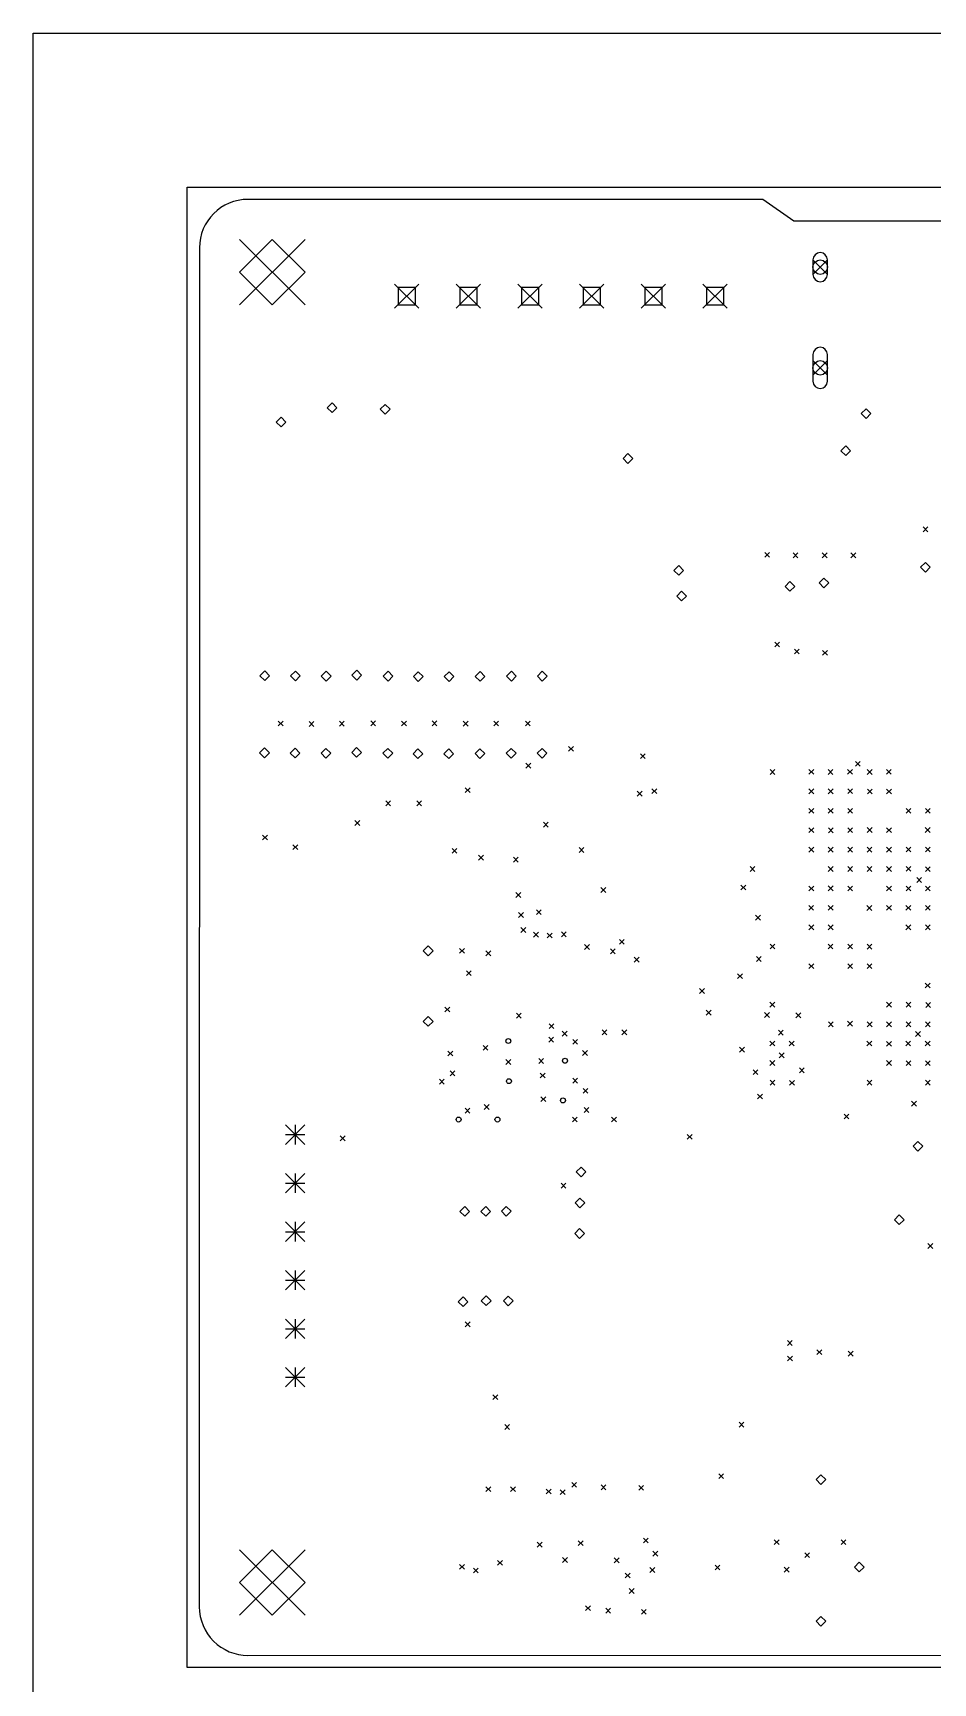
# Model space of a CAD drawing. Extents: x 65 to 140, y -133 to -30.
# Drawn here: x 66.6 to 103.7, y -98 to -30 of the extents above; entities that cross this region are included whole.
import ezdxf

# ---------------------------------------------------------------- set-up
doc = ezdxf.new("R2010")
doc.units = 0
doc.layers.add('BLACK', color=7, linetype='CONTINUOUS')

msp = doc.modelspace()

# ---------------------------------------------------------------- linework, layer by layer
at = {"layer": 'BLACK', "linetype": 'CONTINUOUS'}
for p, q in [((66.580014, -103.743982), (66.580014, -30.032414)), ((66.580014, -30.032414), (140.281586, -30.032414)), ((72.930014, -36.382414), (133.931586, -36.382414)), ((72.930014, -97.393982), (72.930014, -36.382414)), ((96.6358, -36.8882), (75.4358, -36.8882)), ((97.915797, -37.787196), (96.6358, -36.8882)), ((108.710797, -37.787196), (97.915797, -37.787196)), ((75.0858, -38.5382), (77.7858, -41.2382)), ((77.7858, -38.5382), (75.0858, -41.2382)), ((76.4358, -38.5382), (75.0858, -39.8882)), ((77.7858, -39.8882), (76.4358, -38.5382)), ((73.4358, -38.8882), (73.430014, -94.893982)), ((98.7033, -39.3822), (99.3033, -39.9822)), ((99.3033, -39.3822), (98.7033, -39.9822)), ((98.7033, -39.3822), (98.7033, -39.9822)), ((99.3033, -39.9822), (99.3033, -39.3822)), ((75.0858, -39.8882), (76.4358, -41.2382)), ((76.4358, -41.2382), (77.7858, -39.8882)), ((81.4758, -40.3782), (82.4758, -41.3782)), ((82.4758, -40.3782), (81.4758, -41.3782)), ((82.329357, -40.524643), (81.622243, -40.524643)), ((81.622243, -40.524643), (81.622243, -41.231757)), ((82.329357, -41.231757), (82.329357, -40.524643)), ((84.0158, -40.3782), (85.0158, -41.3782)), ((85.0158, -40.3782), (84.0158, -41.3782)), ((84.869357, -40.524643), (84.162243, -40.524643)), ((84.162243, -40.524643), (84.162243, -41.231757)), ((84.869357, -41.231757), (84.869357, -40.524643)), ((86.5558, -40.3782), (87.5558, -41.3782)), ((87.5558, -40.3782), (86.5558, -41.3782)), ((87.409357, -40.524643), (86.702243, -40.524643)), ((86.702243, -40.524643), (86.702243, -41.231757)), ((87.409357, -41.231757), (87.409357, -40.524643)), ((89.0958, -40.3782), (90.0958, -41.3782)), ((90.0958, -40.3782), (89.0958, -41.3782)), ((89.949357, -40.524643), (89.242243, -40.524643)), ((89.242243, -40.524643), (89.242243, -41.231757)), ((89.949357, -41.231757), (89.949357, -40.524643)), ((91.6358, -40.3782), (92.6358, -41.3782)), ((92.6358, -40.3782), (91.6358, -41.3782)), ((92.489357, -40.524643), (91.782243, -40.524643)), ((91.782243, -40.524643), (91.782243, -41.231757)), ((92.489357, -41.231757), (92.489357, -40.524643)), ((94.1758, -40.3782), (95.1758, -41.3782)), ((95.1758, -40.3782), (94.1758, -41.3782)), ((95.029357, -40.524643), (94.322243, -40.524643)), ((94.322243, -40.524643), (94.322243, -41.231757)), ((95.029357, -41.231757), (95.029357, -40.524643)), ((81.622243, -41.231757), (82.329357, -41.231757)), ((84.162243, -41.231757), (84.869357, -41.231757)), ((86.702243, -41.231757), (87.409357, -41.231757)), ((89.242243, -41.231757), (89.949357, -41.231757)), ((91.782243, -41.231757), (92.489357, -41.231757)), ((94.322243, -41.231757), (95.029357, -41.231757)), ((98.7033, -43.2822), (98.7033, -44.3822)), ((99.3033, -44.3822), (99.3033, -43.2822)), ((98.7033, -43.5322), (99.3033, -44.1322)), ((99.3033, -43.5322), (98.7033, -44.1322)), ((78.8958, -45.2782), (78.6958, -45.4782)), ((78.6958, -45.4782), (78.8958, -45.6782)), ((79.0958, -45.4782), (78.8958, -45.2782)), ((78.8958, -45.6782), (79.0958, -45.4782)), ((81.0858, -45.3382), (80.8858, -45.5382)), ((80.8858, -45.5382), (81.0858, -45.7382)), ((81.2858, -45.5382), (81.0858, -45.3382)), ((81.0858, -45.7382), (81.2858, -45.5382)), ((100.896, -45.5182), (100.696, -45.7182)), ((101.096, -45.7182), (100.896, -45.5182)), ((76.7958, -45.8682), (76.5958, -46.0682)), ((76.5958, -46.0682), (76.7958, -46.2682)), ((76.9958, -46.0682), (76.7958, -45.8682)), ((76.7958, -46.2682), (76.9958, -46.0682)), ((100.696, -45.7182), (100.896, -45.9182)), ((100.896, -45.9182), (101.096, -45.7182)), ((91.0858, -47.3682), (90.8858, -47.5682)), ((90.8858, -47.5682), (91.0858, -47.7682)), ((91.2858, -47.5682), (91.0858, -47.3682)), ((91.0858, -47.7682), (91.2858, -47.5682)), ((100.056, -47.0482), (99.856, -47.2482)), ((99.856, -47.2482), (100.056, -47.4482)), ((100.256, -47.2482), (100.056, -47.0482)), ((100.056, -47.4482), (100.256, -47.2482)), ((103.24, -50.39), (103.44, -50.59)), ((103.44, -50.39), (103.24, -50.59)), ((96.72, -51.44), (96.92, -51.64)), ((96.92, -51.44), (96.72, -51.64)), ((97.89, -51.46), (98.09, -51.66)), ((98.09, -51.46), (97.89, -51.66)), ((99.09, -51.46), (99.29, -51.66)), ((99.29, -51.46), (99.09, -51.66)), ((100.27, -51.46), (100.47, -51.66)), ((100.47, -51.46), (100.27, -51.66)), ((93.1753, -51.9777), (92.9753, -52.1777)), ((92.9753, -52.1777), (93.1753, -52.3777)), ((93.3753, -52.1777), (93.1753, -51.9777)), ((93.1753, -52.3777), (93.3753, -52.1777)), ((103.336, -51.8482), (103.136, -52.0482)), ((103.136, -52.0482), (103.336, -52.2482)), ((103.536, -52.0482), (103.336, -51.8482)), ((103.336, -52.2482), (103.536, -52.0482)), ((93.2958, -53.0382), (93.0958, -53.2382)), ((93.4958, -53.2382), (93.2958, -53.0382)), ((97.7558, -52.6382), (97.5558, -52.8382)), ((97.5558, -52.8382), (97.7558, -53.0382)), ((97.9558, -52.8382), (97.7558, -52.6382)), ((97.7558, -53.0382), (97.9558, -52.8382)), ((99.1558, -52.4982), (98.9558, -52.6982)), ((98.9558, -52.6982), (99.1558, -52.8982)), ((99.3558, -52.6982), (99.1558, -52.4982)), ((99.1558, -52.8982), (99.3558, -52.6982)), ((93.0958, -53.2382), (93.2958, -53.4382)), ((93.2958, -53.4382), (93.4958, -53.2382)), ((97.13, -55.135), (97.33, -55.335)), ((97.33, -55.135), (97.13, -55.335)), ((97.94, -55.42), (98.14, -55.62)), ((98.14, -55.42), (97.94, -55.62)), ((99.1, -55.48), (99.3, -55.68)), ((99.3, -55.48), (99.1, -55.68)), ((76.1258, -56.3182), (75.9258, -56.5182)), ((76.3258, -56.5182), (76.1258, -56.3182)), ((77.3858, -56.3282), (77.1858, -56.5282)), ((77.5858, -56.5282), (77.3858, -56.3282)), ((78.6558, -56.3382), (78.4558, -56.5382)), ((78.8558, -56.5382), (78.6558, -56.3382)), ((79.9158, -56.2982), (79.7158, -56.4982)), ((80.1158, -56.4982), (79.9158, -56.2982)), ((81.2058, -56.3382), (81.0058, -56.5382)), ((81.4058, -56.5382), (81.2058, -56.3382)), ((82.4458, -56.3582), (82.2458, -56.5582)), ((82.6458, -56.5582), (82.4458, -56.3582)), ((83.7158, -56.3582), (83.5158, -56.5582)), ((83.9158, -56.5582), (83.7158, -56.3582)), ((84.9958, -56.3482), (84.7958, -56.5482)), ((85.1958, -56.5482), (84.9958, -56.3482)), ((86.2858, -56.3382), (86.0858, -56.5382)), ((86.4858, -56.5382), (86.2858, -56.3382)), ((87.5558, -56.3382), (87.3558, -56.5382)), ((87.7558, -56.5382), (87.5558, -56.3382)), ((75.9258, -56.5182), (76.1258, -56.7182)), ((76.1258, -56.7182), (76.3258, -56.5182)), ((77.1858, -56.5282), (77.3858, -56.7282)), ((77.3858, -56.7282), (77.5858, -56.5282)), ((78.4558, -56.5382), (78.6558, -56.7382)), ((78.6558, -56.7382), (78.8558, -56.5382)), ((79.7158, -56.4982), (79.9158, -56.6982)), ((79.9158, -56.6982), (80.1158, -56.4982)), ((81.0058, -56.5382), (81.2058, -56.7382)), ((81.2058, -56.7382), (81.4058, -56.5382)), ((82.2458, -56.5582), (82.4458, -56.7582)), ((82.4458, -56.7582), (82.6458, -56.5582)), ((83.5158, -56.5582), (83.7158, -56.7582)), ((83.7158, -56.7582), (83.9158, -56.5582)), ((84.7958, -56.5482), (84.9958, -56.7482)), ((84.9958, -56.7482), (85.1958, -56.5482)), ((86.0858, -56.5382), (86.2858, -56.7382)), ((86.2858, -56.7382), (86.4858, -56.5382)), ((87.3558, -56.5382), (87.5558, -56.7382)), ((87.5558, -56.7382), (87.7558, -56.5382)), ((76.68, -58.39), (76.88, -58.59)), ((76.88, -58.39), (76.68, -58.59)), ((77.95, -58.41), (78.15, -58.61)), ((78.15, -58.41), (77.95, -58.61)), ((79.2, -58.4), (79.4, -58.6)), ((79.4, -58.4), (79.2, -58.6)), ((80.49, -58.38), (80.69, -58.58)), ((80.69, -58.38), (80.49, -58.58)), ((81.76, -58.39), (81.96, -58.59)), ((81.96, -58.39), (81.76, -58.59)), ((83.02, -58.38), (83.22, -58.58)), ((83.22, -58.38), (83.02, -58.58)), ((84.3, -58.4), (84.5, -58.6)), ((84.5, -58.4), (84.3, -58.6)), ((85.56, -58.39), (85.76, -58.59)), ((85.76, -58.39), (85.56, -58.59)), ((86.86, -58.39), (87.06, -58.59)), ((87.06, -58.39), (86.86, -58.59)), ((76.1158, -59.4982), (75.9158, -59.6982)), ((75.9158, -59.6982), (76.1158, -59.8982)), ((76.3158, -59.6982), (76.1158, -59.4982)), ((76.1158, -59.8982), (76.3158, -59.6982)), ((77.3758, -59.5082), (77.1758, -59.7082)), ((77.1758, -59.7082), (77.3758, -59.9082)), ((77.5758, -59.7082), (77.3758, -59.5082)), ((77.3758, -59.9082), (77.5758, -59.7082)), ((78.6458, -59.5182), (78.4458, -59.7182)), ((78.4458, -59.7182), (78.6458, -59.9182)), ((78.8458, -59.7182), (78.6458, -59.5182)), ((78.6458, -59.9182), (78.8458, -59.7182)), ((79.9058, -59.4782), (79.7058, -59.6782)), ((79.7058, -59.6782), (79.9058, -59.8782)), ((80.1058, -59.6782), (79.9058, -59.4782)), ((79.9058, -59.8782), (80.1058, -59.6782)), ((81.1958, -59.5182), (80.9958, -59.7182)), ((80.9958, -59.7182), (81.1958, -59.9182)), ((81.3958, -59.7182), (81.1958, -59.5182)), ((81.1958, -59.9182), (81.3958, -59.7182)), ((82.4358, -59.5382), (82.2358, -59.7382)), ((82.2358, -59.7382), (82.4358, -59.9382)), ((82.6358, -59.7382), (82.4358, -59.5382)), ((82.4358, -59.9382), (82.6358, -59.7382)), ((83.7058, -59.5382), (83.5058, -59.7382)), ((83.5058, -59.7382), (83.7058, -59.9382)), ((83.9058, -59.7382), (83.7058, -59.5382)), ((83.7058, -59.9382), (83.9058, -59.7382)), ((84.9858, -59.5282), (84.7858, -59.7282)), ((84.7858, -59.7282), (84.9858, -59.9282)), ((85.1858, -59.7282), (84.9858, -59.5282)), ((84.9858, -59.9282), (85.1858, -59.7282)), ((86.2758, -59.5182), (86.0758, -59.7182)), ((86.0758, -59.7182), (86.2758, -59.9182)), ((86.4758, -59.7182), (86.2758, -59.5182)), ((86.2758, -59.9182), (86.4758, -59.7182)), ((87.5458, -59.5182), (87.3458, -59.7182)), ((87.3458, -59.7182), (87.5458, -59.9182)), ((87.7458, -59.7182), (87.5458, -59.5182)), ((87.5458, -59.9182), (87.7458, -59.7182)), ((88.6365, -59.433), (88.8365, -59.633)), ((88.8365, -59.433), (88.6365, -59.633)), ((91.6015, -59.7356), (91.8015, -59.9356)), ((91.8015, -59.7356), (91.6015, -59.9356)), ((86.8832, -60.1252), (87.0832, -60.3252)), ((87.0832, -60.1252), (86.8832, -60.3252)), ((96.94, -60.39), (97.14, -60.59)), ((97.14, -60.39), (96.94, -60.59)), ((98.5358, -60.38), (98.7358, -60.58)), ((98.7358, -60.38), (98.5358, -60.58)), ((99.33, -60.39), (99.53, -60.59)), ((99.53, -60.39), (99.33, -60.59)), ((100.13, -60.38), (100.33, -60.58)), ((100.33, -60.38), (100.13, -60.58)), ((100.4562, -60.0534), (100.6562, -60.2534)), ((100.6562, -60.0534), (100.4562, -60.2534)), ((100.94, -60.39), (101.14, -60.59)), ((101.14, -60.39), (100.94, -60.59)), ((101.73, -60.38), (101.93, -60.58)), ((101.93, -60.38), (101.73, -60.58)), ((84.3858, -61.1382), (84.5858, -61.3382)), ((84.5858, -61.1382), (84.3858, -61.3382)), ((92.0698, -61.1766), (92.2698, -61.3766)), ((92.2698, -61.1766), (92.0698, -61.3766)), ((98.5358, -61.1875), (98.7358, -61.3875)), ((98.7358, -61.1875), (98.5358, -61.3875)), ((99.3358, -61.1875), (99.5358, -61.3875)), ((99.5358, -61.1875), (99.3358, -61.3875)), ((100.14, -61.18), (100.34, -61.38)), ((100.34, -61.18), (100.14, -61.38)), ((100.95, -61.19), (101.15, -61.39)), ((101.15, -61.19), (100.95, -61.39)), ((101.74, -61.19), (101.94, -61.39)), ((101.94, -61.19), (101.74, -61.39)), ((81.108, -61.6782), (81.308, -61.8782)), ((81.308, -61.6782), (81.108, -61.8782)), ((82.3836, -61.6782), (82.5836, -61.8782)), ((82.5836, -61.6782), (82.3836, -61.8782)), ((91.4714, -61.2804), (91.6714, -61.4804)), ((91.6714, -61.2804), (91.4714, -61.4804)), ((79.8358, -62.4882), (80.0358, -62.6882)), ((80.0358, -62.4882), (79.8358, -62.6882)), ((87.6027, -62.5577), (87.8027, -62.7577)), ((87.8027, -62.5577), (87.6027, -62.7577)), ((98.5358, -61.9876), (98.7358, -62.1876)), ((98.7358, -61.9876), (98.5358, -62.1876)), ((99.3358, -61.9876), (99.5358, -62.1876)), ((99.5358, -61.9876), (99.3358, -62.1876)), ((100.136, -61.9876), (100.336, -62.1876)), ((100.336, -61.9876), (100.136, -62.1876)), ((102.54, -61.99), (102.74, -62.19)), ((102.74, -61.99), (102.54, -62.19)), ((103.34, -61.99), (103.54, -62.19)), ((103.54, -61.99), (103.34, -62.19)), ((76.0358, -63.0882), (76.2358, -63.2882)), ((76.2358, -63.0882), (76.0358, -63.2882)), ((98.5358, -62.7877), (98.7358, -62.9877)), ((98.7358, -62.7877), (98.5358, -62.9877)), ((99.34, -62.79), (99.54, -62.99)), ((99.54, -62.79), (99.34, -62.99)), ((100.136, -62.7877), (100.336, -62.9877)), ((100.336, -62.7877), (100.136, -62.9877)), ((100.94, -62.78), (101.14, -62.98)), ((101.14, -62.78), (100.94, -62.98)), ((101.736, -62.7869), (101.936, -62.9869)), ((101.936, -62.7869), (101.736, -62.9869)), ((103.33, -62.78), (103.53, -62.98)), ((103.53, -62.78), (103.33, -62.98)), ((77.2814, -63.4882), (77.4814, -63.6882)), ((77.4814, -63.4882), (77.2814, -63.6882)), ((83.84, -63.64), (84.04, -63.84)), ((84.04, -63.64), (83.84, -63.84)), ((84.93, -63.92), (85.13, -64.12)), ((85.13, -63.92), (84.93, -64.12)), ((89.073, -63.6), (89.273, -63.8)), ((89.273, -63.6), (89.073, -63.8)), ((98.5358, -63.5878), (98.7358, -63.7878)), ((98.7358, -63.5878), (98.5358, -63.7878)), ((99.3358, -63.5878), (99.5358, -63.7878)), ((99.5358, -63.5878), (99.3358, -63.7878)), ((100.136, -63.5878), (100.336, -63.7878)), ((100.336, -63.5878), (100.136, -63.7878)), ((100.936, -63.5878), (101.136, -63.7878)), ((101.136, -63.5878), (100.936, -63.7878)), ((101.74, -63.59), (101.94, -63.79)), ((101.94, -63.59), (101.74, -63.79)), ((102.54, -63.58), (102.74, -63.78)), ((102.74, -63.58), (102.54, -63.78)), ((103.34, -63.58), (103.54, -63.78)), ((103.54, -63.58), (103.34, -63.78)), ((86.365, -64.005), (86.565, -64.205)), ((86.565, -64.005), (86.365, -64.205)), ((96.117, -64.3882), (96.317, -64.5882)), ((96.317, -64.3882), (96.117, -64.5882)), ((99.3358, -64.3879), (99.5358, -64.5879)), ((99.5358, -64.3879), (99.3358, -64.5879)), ((100.136, -64.3879), (100.336, -64.5879)), ((100.336, -64.3879), (100.136, -64.5879)), ((100.936, -64.3882), (101.136, -64.5882)), ((101.136, -64.3882), (100.936, -64.5882)), ((101.736, -64.3882), (101.936, -64.5882)), ((101.936, -64.3882), (101.736, -64.5882)), ((102.54, -64.38), (102.74, -64.58)), ((102.74, -64.38), (102.54, -64.58)), ((103.34, -64.39), (103.54, -64.59)), ((103.54, -64.39), (103.34, -64.59)), ((89.9702, -65.2518), (90.1702, -65.4518)), ((90.1702, -65.2518), (89.9702, -65.4518)), ((95.736, -65.1502), (95.936, -65.3502)), ((95.936, -65.1502), (95.736, -65.3502)), ((98.5358, -65.1872), (98.7358, -65.3872)), ((98.7358, -65.1872), (98.5358, -65.3872)), ((99.3332, -65.1854), (99.5332, -65.3854)), ((99.5332, -65.1854), (99.3332, -65.3854)), ((100.136, -65.188), (100.336, -65.388)), ((100.336, -65.188), (100.136, -65.388)), ((101.736, -65.1882), (101.936, -65.3882)), ((101.936, -65.1882), (101.736, -65.3882)), ((102.54, -65.19), (102.74, -65.39)), ((102.74, -65.19), (102.54, -65.39)), ((102.9781, -64.8362), (103.1781, -65.0362)), ((103.1781, -64.8362), (102.9781, -65.0362)), ((103.336, -65.1882), (103.536, -65.3882)), ((103.536, -65.1882), (103.336, -65.3882)), ((86.4691, -65.4541), (86.6691, -65.6541)), ((86.6691, -65.4541), (86.4691, -65.6541)), ((86.5793, -66.2805), (86.7793, -66.4805)), ((86.7793, -66.2805), (86.5793, -66.4805)), ((87.3159, -66.1662), (87.5159, -66.3662)), ((87.5159, -66.1662), (87.3159, -66.3662)), ((96.3456, -66.3948), (96.5456, -66.5948)), ((96.5456, -66.3948), (96.3456, -66.5948)), ((98.5331, -65.9854), (98.7331, -66.1854)), ((98.7331, -65.9854), (98.5331, -66.1854)), ((99.3358, -65.9881), (99.5358, -66.1881)), ((99.5358, -65.9881), (99.3358, -66.1881)), ((100.93, -65.99), (101.13, -66.19)), ((101.13, -65.99), (100.93, -66.19)), ((101.736, -65.9882), (101.936, -66.1882)), ((101.936, -65.9882), (101.736, -66.1882)), ((102.536, -65.9882), (102.736, -66.1882)), ((102.736, -65.9882), (102.536, -66.1882)), ((103.336, -65.9882), (103.536, -66.1882)), ((103.536, -65.9882), (103.336, -66.1882)), ((86.6738, -66.8972), (86.8738, -67.0972)), ((86.8738, -66.8972), (86.6738, -67.0972)), ((87.2016, -67.0887), (87.4016, -67.2887)), ((87.4016, -67.0887), (87.2016, -67.2887)), ((87.7604, -67.1253), (87.9604, -67.3253)), ((87.9604, -67.1253), (87.7604, -67.3253)), ((88.3446, -67.0806), (88.5446, -67.2806)), ((88.5446, -67.0806), (88.3446, -67.2806)), ((98.5358, -66.7882), (98.7358, -66.9882)), ((98.7358, -66.7882), (98.5358, -66.9882)), ((99.3358, -66.7882), (99.5358, -66.9882)), ((99.5358, -66.7882), (99.3358, -66.9882)), ((102.536, -66.7882), (102.736, -66.9882)), ((102.736, -66.7882), (102.536, -66.9882)), ((103.336, -66.7882), (103.536, -66.9882)), ((103.536, -66.7882), (103.336, -66.9882)), ((82.8558, -67.6582), (82.6558, -67.8582)), ((82.6558, -67.8582), (82.8558, -68.0582)), ((83.0558, -67.8582), (82.8558, -67.6582)), ((82.8558, -68.0582), (83.0558, -67.8582)), ((84.1473, -67.7597), (84.3473, -67.9597)), ((84.3473, -67.7597), (84.1473, -67.9597)), ((85.2358, -67.858), (85.4358, -68.058)), ((85.4358, -67.858), (85.2358, -68.058)), ((89.2998, -67.5985), (89.4998, -67.7985)), ((89.4998, -67.5985), (89.2998, -67.7985)), ((90.36, -67.78), (90.56, -67.98)), ((90.56, -67.78), (90.36, -67.98)), ((90.7322, -67.3854), (90.9322, -67.5854)), ((90.9322, -67.3854), (90.7322, -67.5854)), ((96.94, -67.58), (97.14, -67.78)), ((97.14, -67.58), (96.94, -67.78)), ((99.33, -67.58), (99.53, -67.78)), ((99.53, -67.58), (99.33, -67.78)), ((100.14, -67.58), (100.34, -67.78)), ((100.34, -67.58), (100.14, -67.78)), ((100.936, -67.5882), (101.136, -67.7882)), ((101.136, -67.5882), (100.936, -67.7882)), ((91.3418, -68.122), (91.5418, -68.322)), ((91.5418, -68.122), (91.3418, -68.322)), ((96.3752, -68.0988), (96.5752, -68.2988)), ((96.5752, -68.0988), (96.3752, -68.2988)), ((98.54, -68.39), (98.74, -68.59)), ((98.74, -68.39), (98.54, -68.59)), ((100.14, -68.39), (100.34, -68.59)), ((100.34, -68.39), (100.14, -68.59)), ((100.936, -68.3882), (101.136, -68.5882)), ((101.136, -68.3882), (100.936, -68.5882)), ((84.433, -68.6808), (84.633, -68.8808)), ((84.633, -68.6808), (84.433, -68.8808)), ((95.6, -68.8), (95.8, -69)), ((95.8, -68.8), (95.6, -69)), ((103.33, -69.19), (103.53, -69.39)), ((103.53, -69.19), (103.33, -69.39)), ((94.0342, -69.4174), (94.2342, -69.6174)), ((94.2342, -69.4174), (94.0342, -69.6174)), ((96.93, -69.98), (97.13, -70.18)), ((97.13, -69.98), (96.93, -70.18)), ((101.74, -69.98), (101.94, -70.18)), ((101.94, -69.98), (101.74, -70.18)), ((102.54, -69.98), (102.74, -70.18)), ((102.74, -69.98), (102.54, -70.18)), ((103.35, -69.99), (103.55, -70.19)), ((103.55, -69.99), (103.35, -70.19)), ((82.8558, -70.5682), (82.6558, -70.7682)), ((83.0558, -70.7682), (82.8558, -70.5682)), ((83.544, -70.1784), (83.744, -70.3784)), ((83.744, -70.1784), (83.544, -70.3784)), ((86.4904, -70.4334), (86.6904, -70.6334)), ((86.6904, -70.4334), (86.4904, -70.6334)), ((94.3136, -70.3064), (94.5136, -70.5064)), ((94.5136, -70.3064), (94.3136, -70.5064)), ((96.71, -70.4), (96.91, -70.6)), ((96.91, -70.4), (96.71, -70.6)), ((98.0006, -70.4146), (98.2006, -70.6146)), ((98.2006, -70.4146), (98.0006, -70.6146)), ((82.6558, -70.7682), (82.8558, -70.9682)), ((82.8558, -70.9682), (83.0558, -70.7682)), ((87.8366, -70.8652), (88.0366, -71.0652)), ((88.0366, -70.8652), (87.8366, -71.0652)), ((88.3762, -71.17), (88.5762, -71.37)), ((88.5762, -71.17), (88.3762, -71.37)), ((90.021, -71.1192), (90.221, -71.3192)), ((90.221, -71.1192), (90.021, -71.3192)), ((90.8338, -71.1192), (91.0338, -71.3192)), ((91.0338, -71.1192), (90.8338, -71.3192)), ((97.2802, -71.1323), (97.4802, -71.3323)), ((97.4802, -71.1323), (97.2802, -71.3323)), ((99.34, -70.79), (99.54, -70.99)), ((99.54, -70.79), (99.34, -70.99)), ((100.13, -70.76), (100.33, -70.96)), ((100.33, -70.76), (100.13, -70.96)), ((100.94, -70.79), (101.14, -70.99)), ((101.14, -70.79), (100.94, -70.99)), ((101.736, -70.7882), (101.936, -70.9882)), ((101.936, -70.7882), (101.736, -70.9882)), ((102.54, -70.79), (102.74, -70.99)), ((102.74, -70.79), (102.54, -70.99)), ((102.9355, -71.1865), (103.1355, -71.3865)), ((103.1355, -71.1865), (102.9355, -71.3865)), ((103.34, -70.79), (103.54, -70.99)), ((103.54, -70.79), (103.34, -70.99)), ((83.6703, -71.9882), (83.8703, -72.1882)), ((83.8703, -71.9882), (83.6703, -72.1882)), ((85.1188, -71.7542), (85.3188, -71.9542)), ((85.3188, -71.7542), (85.1188, -71.9542)), ((87.82, -71.42), (88.02, -71.62)), ((88.02, -71.42), (87.82, -71.62)), ((88.81, -71.51), (89.01, -71.71)), ((89.01, -71.51), (88.81, -71.71)), ((89.2203, -71.9727), (89.4203, -72.1727)), ((89.4203, -71.9727), (89.2203, -72.1727)), ((95.68, -71.83), (95.88, -72.03)), ((95.88, -71.83), (95.68, -72.03)), ((96.93, -71.58), (97.13, -71.78)), ((97.13, -71.58), (96.93, -71.78)), ((97.318, -72.0658), (97.518, -72.2658)), ((97.518, -72.0658), (97.318, -72.2658)), ((97.73, -71.58), (97.93, -71.78)), ((97.93, -71.58), (97.73, -71.78)), ((100.93, -71.58), (101.13, -71.78)), ((101.13, -71.58), (100.93, -71.78)), ((101.736, -71.5882), (101.936, -71.7882)), ((101.936, -71.5882), (101.736, -71.7882)), ((102.53, -71.58), (102.73, -71.78)), ((102.73, -71.58), (102.53, -71.78)), ((103.33, -71.58), (103.53, -71.78)), ((103.53, -71.58), (103.33, -71.78)), ((86.06, -72.34), (86.26, -72.54)), ((86.26, -72.34), (86.06, -72.54)), ((87.4089, -72.2951), (87.6089, -72.4951)), ((87.6089, -72.2951), (87.4089, -72.4951)), ((96.24, -72.76), (96.44, -72.96)), ((96.44, -72.76), (96.24, -72.96)), ((96.93, -72.38), (97.13, -72.58)), ((97.13, -72.38), (96.93, -72.58)), ((98.1488, -72.6844), (98.3488, -72.8844)), ((98.3488, -72.6844), (98.1488, -72.8844)), ((101.74, -72.38), (101.94, -72.58)), ((101.94, -72.38), (101.74, -72.58)), ((102.54, -72.39), (102.74, -72.59)), ((102.74, -72.39), (102.54, -72.59)), ((103.34, -72.39), (103.54, -72.59)), ((103.54, -72.39), (103.34, -72.59)), ((83.3168, -73.1512), (83.5168, -73.3512)), ((83.5168, -73.1512), (83.3168, -73.3512)), ((83.7599, -72.8048), (83.9599, -73.0048)), ((83.9599, -72.8048), (83.7599, -73.0048)), ((87.4758, -72.8982), (87.6758, -73.0982)), ((87.6758, -72.8982), (87.4758, -73.0982)), ((88.81, -73.11), (89.01, -73.31)), ((89.01, -73.11), (88.81, -73.31)), ((96.94, -73.19), (97.14, -73.39)), ((97.14, -73.19), (96.94, -73.39)), ((97.74, -73.2), (97.94, -73.4)), ((97.94, -73.2), (97.74, -73.4)), ((100.936, -73.1882), (101.136, -73.3882)), ((101.136, -73.1882), (100.936, -73.3882)), ((103.34, -73.19), (103.54, -73.39)), ((103.54, -73.19), (103.34, -73.39)), ((87.498, -73.8732), (87.698, -74.0732)), ((87.698, -73.8732), (87.498, -74.0732)), ((89.2379, -73.5261), (89.4379, -73.7261)), ((89.4379, -73.5261), (89.2379, -73.7261)), ((96.4281, -73.7645), (96.6281, -73.9645)), ((96.6281, -73.7645), (96.4281, -73.9645)), ((102.7652, -74.0583), (102.9652, -74.2583)), ((102.9652, -74.0583), (102.7652, -74.2583)), ((84.3772, -74.3468), (84.5772, -74.5468)), ((84.5772, -74.3468), (84.3772, -74.5468)), ((85.1696, -74.1926), (85.3696, -74.3926)), ((85.3696, -74.1926), (85.1696, -74.3926)), ((88.8, -74.71), (89, -74.91)), ((89, -74.71), (88.8, -74.91)), ((89.2778, -74.3148), (89.4778, -74.5148)), ((89.4778, -74.3148), (89.2778, -74.5148)), ((90.41, -74.71), (90.61, -74.91)), ((90.61, -74.71), (90.41, -74.91)), ((99.9861, -74.5837), (100.1861, -74.7837)), ((100.1861, -74.5837), (99.9861, -74.7837)), ((76.9758, -75.0337), (77.7758, -75.8337)), ((77.7758, -75.0337), (76.9758, -75.8337)), ((76.9758, -75.4337), (77.7758, -75.4337)), ((77.3758, -75.0337), (77.3758, -75.8337)), ((93.527, -75.4225), (93.727, -75.6225)), ((93.727, -75.4225), (93.527, -75.6225)), ((79.2358, -75.4882), (79.4358, -75.6882)), ((79.4358, -75.4882), (79.2358, -75.6882)), ((103.03, -75.71), (102.83, -75.91)), ((102.83, -75.91), (103.03, -76.11)), ((103.23, -75.91), (103.03, -75.71)), ((103.03, -76.11), (103.23, -75.91)), ((89.1558, -76.7682), (88.9558, -76.9682)), ((89.3558, -76.9682), (89.1558, -76.7682)), ((76.9758, -77.0337), (77.7758, -77.8337)), ((77.7758, -77.0337), (76.9758, -77.8337)), ((76.9758, -77.4337), (77.7758, -77.4337)), ((77.3758, -77.0337), (77.3758, -77.8337)), ((88.3338, -77.4343), (88.5338, -77.6343)), ((88.5338, -77.4343), (88.3338, -77.6343)), ((88.9558, -76.9682), (89.1558, -77.1682)), ((89.1558, -77.1682), (89.3558, -76.9682)), ((89.1058, -78.0482), (88.9058, -78.2482)), ((89.3058, -78.2482), (89.1058, -78.0482)), ((84.3658, -78.3982), (84.1658, -78.5982)), ((84.1658, -78.5982), (84.3658, -78.7982)), ((84.5658, -78.5982), (84.3658, -78.3982)), ((84.3658, -78.7982), (84.5658, -78.5982)), ((85.2258, -78.3982), (85.0258, -78.5982)), ((85.0258, -78.5982), (85.2258, -78.7982)), ((85.4258, -78.5982), (85.2258, -78.3982)), ((85.2258, -78.7982), (85.4258, -78.5982)), ((86.0758, -78.3882), (85.8758, -78.5882)), ((85.8758, -78.5882), (86.0758, -78.7882)), ((86.2758, -78.5882), (86.0758, -78.3882)), ((86.0758, -78.7882), (86.2758, -78.5882)), ((88.9058, -78.2482), (89.1058, -78.4482)), ((89.1058, -78.4482), (89.3058, -78.2482)), ((102.26, -78.74), (102.06, -78.94)), ((102.46, -78.94), (102.26, -78.74)), ((76.9758, -79.0337), (77.7758, -79.8337)), ((77.7758, -79.0337), (76.9758, -79.8337)), ((76.9758, -79.4337), (77.7758, -79.4337)), ((77.3758, -79.0337), (77.3758, -79.8337)), ((89.0958, -79.3082), (88.8958, -79.5082)), ((88.8958, -79.5082), (89.0958, -79.7082)), ((89.2958, -79.5082), (89.0958, -79.3082)), ((89.0958, -79.7082), (89.2958, -79.5082)), ((102.06, -78.94), (102.26, -79.14)), ((102.26, -79.14), (102.46, -78.94)), ((103.44, -79.92), (103.64, -80.12)), ((103.64, -79.92), (103.44, -80.12)), ((76.9758, -81.0337), (77.7758, -81.8337)), ((77.7758, -81.0337), (76.9758, -81.8337)), ((76.9758, -81.4337), (77.7758, -81.4337)), ((77.3758, -81.0337), (77.3758, -81.8337)), ((84.2958, -82.1182), (84.0958, -82.3182)), ((84.4958, -82.3182), (84.2958, -82.1182)), ((85.2458, -82.0782), (85.0458, -82.2782)), ((85.0458, -82.2782), (85.2458, -82.4782)), ((85.4458, -82.2782), (85.2458, -82.0782)), ((85.2458, -82.4782), (85.4458, -82.2782)), ((86.1558, -82.0882), (85.9558, -82.2882)), ((86.3558, -82.2882), (86.1558, -82.0882)), ((84.0958, -82.3182), (84.2958, -82.5182)), ((84.2958, -82.5182), (84.4958, -82.3182)), ((85.9558, -82.2882), (86.1558, -82.4882)), ((86.1558, -82.4882), (86.3558, -82.2882)), ((76.9758, -83.0337), (77.7758, -83.8337)), ((77.7758, -83.0337), (76.9758, -83.8337)), ((76.9758, -83.4337), (77.7758, -83.4337)), ((77.3758, -83.0337), (77.3758, -83.8337)), ((84.3864, -83.1474), (84.5864, -83.3474)), ((84.5864, -83.1474), (84.3864, -83.3474)), ((97.6562, -83.9183), (97.8562, -84.1183)), ((97.8562, -83.9183), (97.6562, -84.1183)), ((98.87, -84.3), (99.07, -84.5)), ((99.07, -84.3), (98.87, -84.5)), ((97.66, -84.56), (97.86, -84.76)), ((97.86, -84.56), (97.66, -84.76)), ((100.16, -84.36), (100.36, -84.56)), ((100.36, -84.36), (100.16, -84.56)), ((76.9758, -85.0337), (77.7758, -85.8337)), ((77.7758, -85.0337), (76.9758, -85.8337)), ((76.9758, -85.4337), (77.7758, -85.4337)), ((77.3758, -85.0337), (77.3758, -85.8337)), ((85.5238, -86.1506), (85.7238, -86.3506)), ((85.7238, -86.1506), (85.5238, -86.3506)), ((86.0132, -87.3813), (86.2132, -87.5813)), ((86.2132, -87.3813), (86.0132, -87.5813)), ((95.6641, -87.2894), (95.8641, -87.4894)), ((95.8641, -87.2894), (95.6641, -87.4894)), ((94.8262, -89.4068), (95.0262, -89.6068)), ((95.0262, -89.4068), (94.8262, -89.6068)), ((99.0358, -89.4487), (98.8358, -89.6487)), ((98.8358, -89.6487), (99.0358, -89.8487)), ((99.2358, -89.6487), (99.0358, -89.4487)), ((99.0358, -89.8487), (99.2358, -89.6487)), ((85.234, -89.9446), (85.434, -90.1446)), ((85.434, -89.9446), (85.234, -90.1446)), ((86.2519, -89.9462), (86.4519, -90.1462)), ((86.4519, -89.9462), (86.2519, -90.1462)), ((87.7184, -90.043), (87.9184, -90.243)), ((87.9184, -90.043), (87.7184, -90.243)), ((88.3, -90.07), (88.5, -90.27)), ((88.5, -90.07), (88.3, -90.27)), ((88.77, -89.765), (88.97, -89.965)), ((88.97, -89.765), (88.77, -89.965)), ((89.9804, -89.8702), (90.1804, -90.0702)), ((90.1804, -89.8702), (89.9804, -90.0702)), ((91.5276, -89.8872), (91.7276, -90.0872)), ((91.7276, -89.8872), (91.5276, -90.0872)), ((87.3472, -92.233), (87.5472, -92.433)), ((87.5472, -92.233), (87.3472, -92.433)), ((89.04, -92.17), (89.24, -92.37)), ((89.24, -92.17), (89.04, -92.37)), ((91.7203, -92.0626), (91.9203, -92.2626)), ((91.9203, -92.0626), (91.7203, -92.2626)), ((97.1076, -92.1257), (97.3076, -92.3257)), ((97.3076, -92.1257), (97.1076, -92.3257)), ((99.8627, -92.1257), (100.0627, -92.3257)), ((100.0627, -92.1257), (99.8627, -92.3257)), ((75.0858, -92.5382), (77.7858, -95.2382)), ((77.7858, -92.5382), (75.0858, -95.2382)), ((76.4358, -92.5382), (75.0858, -93.8882)), ((77.7858, -93.8882), (76.4358, -92.5382)), ((84.1471, -93.1475), (84.3471, -93.3475)), ((84.3471, -93.1475), (84.1471, -93.3475)), ((85.7114, -92.9832), (85.9114, -93.1832)), ((85.9114, -92.9832), (85.7114, -93.1832)), ((88.39, -92.86), (88.59, -93.06)), ((88.59, -92.86), (88.39, -93.06)), ((90.5179, -92.8743), (90.7179, -93.0743)), ((90.7179, -92.8743), (90.5179, -93.0743)), ((92.1118, -92.5995), (92.3118, -92.7995)), ((92.3118, -92.5995), (92.1118, -92.7995)), ((98.3676, -92.6629), (98.5676, -92.8629)), ((98.5676, -92.6629), (98.3676, -92.8629)), ((100.613, -93.058), (100.413, -93.258)), ((100.813, -93.258), (100.613, -93.058)), ((84.7206, -93.2949), (84.9206, -93.4949)), ((84.9206, -93.2949), (84.7206, -93.4949)), ((90.9709, -93.5044), (91.1709, -93.7044)), ((91.1709, -93.5044), (90.9709, -93.7044)), ((91.9937, -93.2767), (92.1937, -93.4767)), ((92.1937, -93.2767), (91.9937, -93.4767)), ((94.6739, -93.1712), (94.8739, -93.3712)), ((94.8739, -93.1712), (94.6739, -93.3712)), ((97.5218, -93.2605), (97.7218, -93.4605)), ((97.7218, -93.2605), (97.5218, -93.4605)), ((100.413, -93.258), (100.613, -93.458)), ((100.613, -93.458), (100.813, -93.258)), ((75.0858, -93.8882), (76.4358, -95.2382)), ((76.4358, -95.2382), (77.7858, -93.8882)), ((91.1358, -94.1432), (91.3358, -94.3432)), ((91.3358, -94.1432), (91.1358, -94.3432)), ((89.34, -94.85), (89.54, -95.05)), ((89.54, -94.85), (89.34, -95.05)), ((90.1708, -94.9493), (90.3708, -95.1493)), ((90.3708, -94.9493), (90.1708, -95.1493)), ((91.6375, -95.0018), (91.8375, -95.2018)), ((91.8375, -95.0018), (91.6375, -95.2018)), ((99.0358, -95.2882), (98.8358, -95.4882)), ((98.8358, -95.4882), (99.0358, -95.6882)), ((99.2358, -95.4882), (99.0358, -95.2882)), ((99.0358, -95.6882), (99.2358, -95.4882)), ((75.430014, -96.893982), (131.431586, -96.8882)), ((133.931586, -97.393982), (72.930014, -97.393982))]:
    msp.add_line(p, q, dxfattribs=at)
at = {"layer": 'BLACK'}
for centre, radius in [((99.0033, -39.6822), 0.3), ((99.0033, -43.8322), 0.3), ((86.1586, -71.5748), 0.1016), ((88.4939, -72.3876), 0.1016), ((86.184, -73.2306), 0.1016), ((88.4081, -74.0225), 0.1016), ((84.1108, -74.8132), 0.1016), ((85.7108, -74.8132), 0.1016)]:
    msp.add_circle(centre, radius, dxfattribs=at)
for centre, radius, start, end in [((75.4358, -38.8882), 2, 90, 180), ((99.0033, -39.3822), 0.3, 0, 180), ((99.0033, -39.9822), 0.3, 180, 360), ((99.0033, -43.2822), 0.3, 0, 180), ((99.0033, -44.3822), 0.3, 180, 360), ((75.43, -94.894), 1.999982, -180.00051567, -89.99959893)]:
    msp.add_arc(centre, radius, start, end, dxfattribs=at)

doc.saveas('drawing.dxf')
